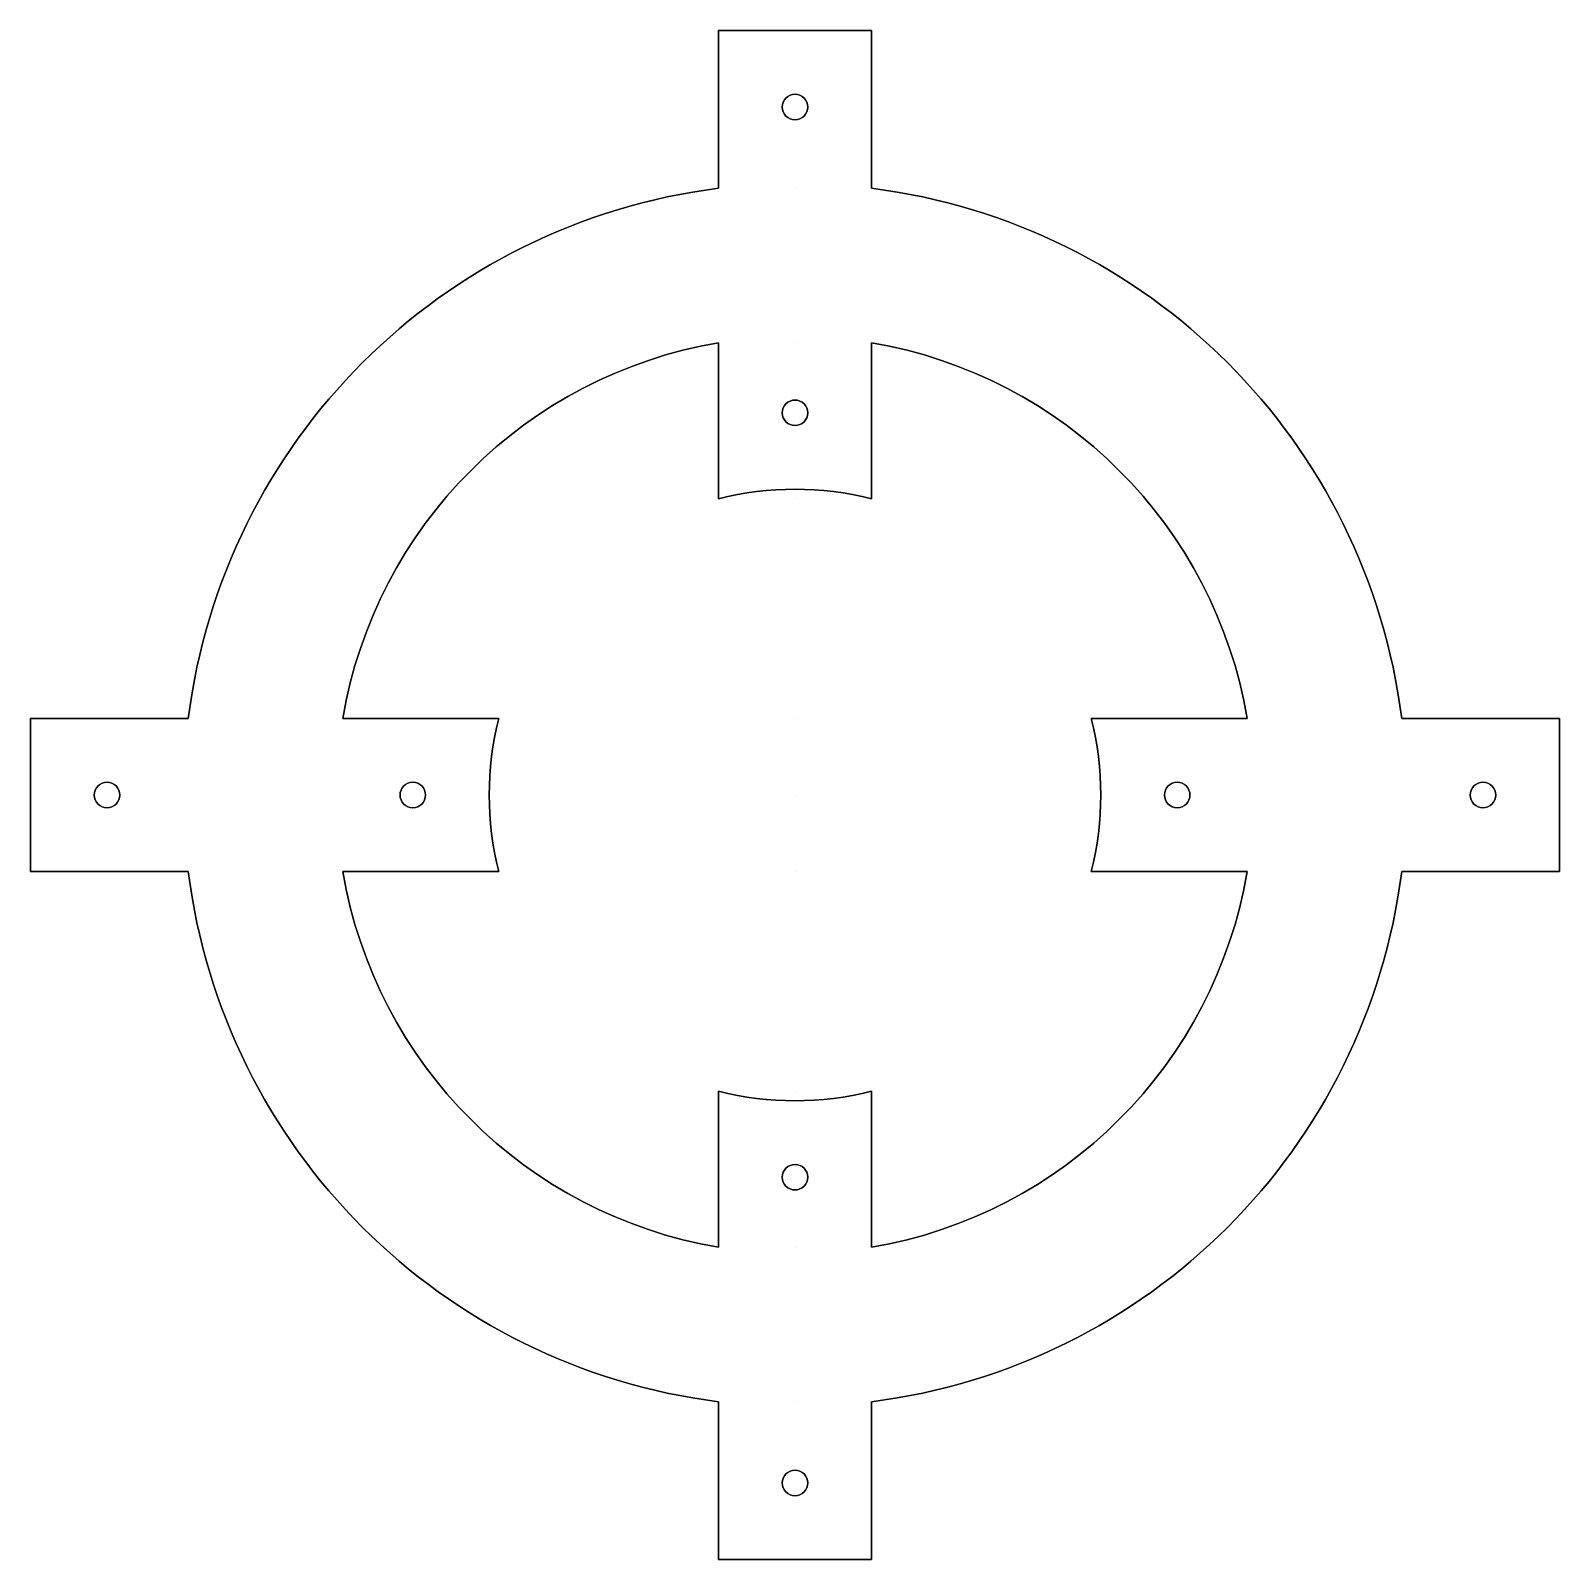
# Model space of a CAD drawing. Header units: inches. Extents: x -7.5 to 7.5, y -7.5 to 7.5.
import ezdxf

# ---------------------------------------------------------------- set-up
doc = ezdxf.new("R2010")
doc.units = ezdxf.units.IN
doc.header["$MEASUREMENT"] = 0
doc.layers.add('Stator', color=7, linetype='Continuous')

msp = doc.modelspace()

# ---------------------------------------------------------------- linework, layer by layer
at = {"layer": 'Stator', "extrusion": (1, 0, 0)}
for points in [[(7.5, 0), (7.5, 0.025)], [(7.5, 0), (7.5, 0.025)], [(6.875, 0.025), (6.875, 0)], [(5.953, 0), (5.953, 0.025)], [(5.953, 0), (5.953, 0.025)], [(4.437, 0), (4.437, 0.025)], [(4.437, 0), (4.437, 0.025)], [(3.875, 0.025), (3.875, 0)], [(2.905, 0), (2.905, 0.025)], [(2.905, 0), (2.905, 0.025)], [(0.75, 0), (0.75, 0.025)], [(0.75, 0), (0.75, 0.025)], [(0.75, 0), (0.75, 0.025)], [(0.75, 0), (0.75, 0.025)], [(0.75, 0), (0.75, 0.025)], [(0.75, 0), (0.75, 0.025)], [(0.75, 0), (0.75, 0.025)], [(0.75, 0), (0.75, 0.025)], [(0, 0.025), (0, 0)], [(0, 0.025), (0, 0)], [(0, 0.025), (0, 0)], [(0, 0.025), (0, 0)], [(-0.75, 0), (-0.75, 0.025)], [(-0.75, 0), (-0.75, 0.025)], [(-0.75, 0), (-0.75, 0.025)], [(-0.75, 0), (-0.75, 0.025)], [(-0.75, 0), (-0.75, 0.025)], [(-0.75, 0), (-0.75, 0.025)], [(-0.75, 0), (-0.75, 0.025)], [(-0.75, 0), (-0.75, 0.025)], [(-2.905, 0), (-2.905, 0.025)], [(-2.905, 0), (-2.905, 0.025)], [(-3.875, 0.025), (-3.875, 0)], [(-4.437, 0), (-4.437, 0.025)], [(-4.437, 0), (-4.437, 0.025)], [(-5.953, 0), (-5.953, 0.025)], [(-5.953, 0), (-5.953, 0.025)], [(-6.875, 0.025), (-6.875, 0)], [(-7.5, 0), (-7.5, 0.025)], [(-7.5, 0), (-7.5, 0.025)]]:
    msp.add_lwpolyline(points, dxfattribs=at)
at = {"layer": 'Stator'}
for points in [[(0.75, 7.5), (-0.75, 7.5)], [(-0.75, 7.5), (-0.75, 5.953)], [(-0.75, 7.5), (0.75, 7.5)], [(-0.75, 5.953), (-0.75, 7.5)], [(0.75, 5.953), (0.75, 7.5)], [(0.75, 7.5), (0.75, 5.953)], [(-0.75, 4.437), (-0.75, 2.905)], [(-0.75, 2.905), (-0.75, 4.437)], [(0.75, 2.905), (0.75, 4.437)], [(0.75, 4.437), (0.75, 2.905)], [(-5.953, 0.75), (-7.5, 0.75)], [(-7.5, 0.75), (-7.5, -0.75)], [(-7.5, -0.75), (-7.5, 0.75)], [(-7.5, 0.75), (-5.953, 0.75)], [(-2.905, 0.75), (-4.437, 0.75)], [(-4.437, 0.75), (-2.905, 0.75)], [(4.437, 0.75), (2.905, 0.75)], [(2.905, 0.75), (4.437, 0.75)], [(7.5, 0.75), (5.953, 0.75)], [(5.953, 0.75), (7.5, 0.75)], [(7.5, -0.75), (7.5, 0.75)], [(7.5, 0.75), (7.5, -0.75)], [(-7.5, -0.75), (-5.953, -0.75)], [(-5.953, -0.75), (-7.5, -0.75)], [(-4.437, -0.75), (-2.905, -0.75)], [(-2.905, -0.75), (-4.437, -0.75)], [(2.905, -0.75), (4.437, -0.75)], [(4.437, -0.75), (2.905, -0.75)], [(5.953, -0.75), (7.5, -0.75)], [(7.5, -0.75), (5.953, -0.75)], [(-0.75, -2.905), (-0.75, -4.437)], [(-0.75, -4.437), (-0.75, -2.905)], [(0.75, -4.437), (0.75, -2.905)], [(0.75, -2.905), (0.75, -4.437)], [(-0.75, -5.953), (-0.75, -7.5)], [(-0.75, -7.5), (-0.75, -5.953)], [(0.75, -7.5), (0.75, -5.953)], [(0.75, -5.953), (0.75, -7.5)], [(-0.75, -7.5), (0.75, -7.5)], [(0.75, -7.5), (-0.75, -7.5)]]:
    msp.add_lwpolyline(points, dxfattribs=at)
for points in [[(0, 6.875, -1), (0, 6.625, -1), (0, 6.875)], [(0, 6.875, 1), (0, 6.625, 1), (0, 6.875)], [(-0.75, 5.953, 0.342564), (-5.953, 0.75)], [(-5.953, 0.75, -0.342564), (-0.75, 5.953)], [(5.953, 0.75, 0.342564), (0.75, 5.953)], [(0.75, 5.953, -0.342564), (5.953, 0.75)], [(-4.437, 0.75, -0.319198), (-0.75, 4.437)], [(-0.75, 4.437, 0.319198), (-4.437, 0.75)], [(0.75, 4.437, -0.319198), (4.437, 0.75)], [(4.437, 0.75, 0.319198), (0.75, 4.437)], [(0, 3.875, -1), (0, 3.625, -1), (0, 3.875)], [(0, 3.875, 1), (0, 3.625, 1), (0, 3.875)], [(0.75, 2.905, 0.127017), (-0.75, 2.905)], [(-0.75, 2.905, -0.127017), (0.75, 2.905)], [(-2.905, -0.75, -0.127017), (-2.905, 0.75)], [(-2.905, 0.75, 0.127017), (-2.905, -0.75)], [(2.905, 0.75, -0.127017), (2.905, -0.75)], [(2.905, -0.75, 0.127017), (2.905, 0.75)], [(-6.875, 0, -1), (-6.625, 0, -1), (-6.875, 0)], [(-6.875, 0, 1), (-6.625, 0, 1), (-6.875, 0)], [(-3.875, 0, -1), (-3.625, 0, -1), (-3.875, 0)], [(-3.875, 0, 1), (-3.625, 0, 1), (-3.875, 0)], [(3.875, 0, -1), (3.625, 0, -1), (3.875, 0)], [(3.875, 0, 1), (3.625, 0, 1), (3.875, 0)], [(6.875, 0, -1), (6.625, 0, -1), (6.875, 0)], [(6.875, 0, 1), (6.625, 0, 1), (6.875, 0)], [(-5.953, -0.75, 0.342564), (-0.75, -5.953)], [(-0.75, -4.437, -0.319198), (-4.437, -0.75)], [(-4.437, -0.75, 0.319198), (-0.75, -4.437)], [(-0.75, -5.953, -0.342564), (-5.953, -0.75)], [(4.437, -0.75, -0.319198), (0.75, -4.437)], [(0.75, -4.437, 0.319198), (4.437, -0.75)], [(0.75, -5.953, 0.342564), (5.953, -0.75)], [(5.953, -0.75, -0.342564), (0.75, -5.953)], [(0.75, -2.905, -0.127017), (-0.75, -2.905)], [(-0.75, -2.905, 0.127017), (0.75, -2.905)], [(0, -3.875, -1), (0, -3.625, -1), (0, -3.875)], [(0, -3.875, 1), (0, -3.625, 1), (0, -3.875)], [(0, -6.875, -1), (0, -6.625, -1), (0, -6.875)], [(0, -6.875, 1), (0, -6.625, 1), (0, -6.875)]]:
    msp.add_lwpolyline(points, format="xyb", dxfattribs=at)

doc.saveas('drawing.dxf')
